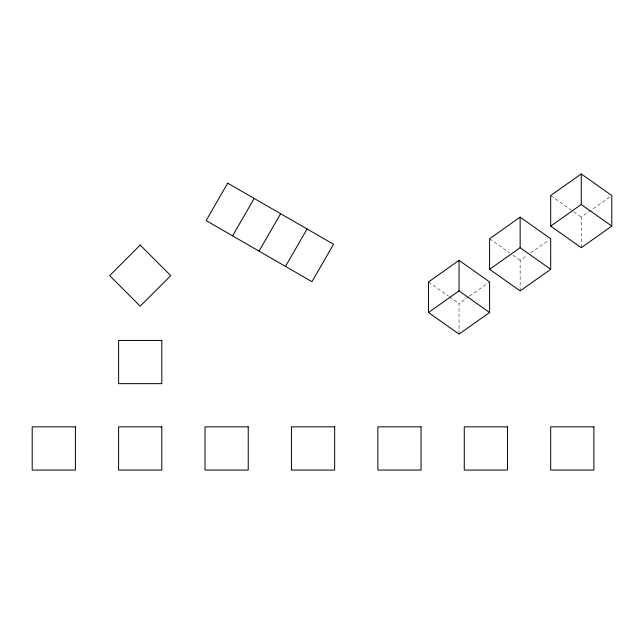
<?xml version="1.0" encoding="UTF-8"?>
<svg xmlns="http://www.w3.org/2000/svg" width="644" height="644" viewBox="0 0 644 644"><rect width="100%" height="100%" fill="white"/><g stroke="black" fill="none" stroke-linecap="round" stroke-linejoin="round"><path stroke-width="0.48" stroke-dasharray="3.22 2.42" d="M459.043 334.115L459.043 303.557L468.687 296.739M469.492 296.168L488.788 282.523M520.143 290.903L520.143 260.353L527.38 255.233M530.6 252.963L549.091 239.89M581.25 247.698L581.25 217.149L610.19 196.678M550.692 195.543L581.25 217.149M489.593 238.747L509.694 252.963M512.906 255.233L520.143 260.353M428.485 281.959L448.586 296.168M449.391 296.739L459.043 303.557"/><path stroke-width="0.97" d="M232.581 235.857L254.179 198.441M259.033 251.128L280.639 213.711M285.493 266.407L307.099 228.99M459.043 260.353L428.485 281.959L428.485 312.509L459.043 334.115L489.593 312.509L489.593 281.959L459.043 260.353L459.043 290.903L489.593 312.509M520.143 217.149L489.593 238.747L489.593 269.305L520.143 290.903L550.692 269.305L550.692 238.747L520.143 217.149L520.143 247.698L550.692 269.305M581.25 173.936L550.692 195.543L550.692 226.092L581.25 247.698L611.8 226.092L611.8 195.543L581.25 173.936L581.25 204.494L611.8 226.092M428.485 312.509L459.043 290.903M489.593 269.305L520.143 247.698M550.692 226.092L581.25 204.494M227.718 183.162L206.12 220.578L311.954 281.686L333.56 244.269L227.718 183.162M140.215 245.074L109.665 275.632L140.215 306.182L170.773 275.632L140.215 245.074M161.821 340.443L118.617 340.443L118.617 383.647L161.821 383.647L161.821 340.443M75.404 426.851L32.2 426.851L32.2 470.064L75.404 470.064L75.404 426.851M161.821 426.851L118.617 426.851L118.617 470.064L161.821 470.064L161.821 426.851M248.23 426.851L205.025 426.851L205.025 470.064L248.23 470.064L248.23 426.851M334.647 426.851L291.442 426.851L291.442 470.064L334.647 470.064L334.647 426.851M421.063 426.851L377.851 426.851L377.851 470.064L421.063 470.064L421.063 426.851M507.472 426.851L464.268 426.851L464.268 470.064L507.472 470.064L507.472 426.851M593.889 426.851L550.684 426.851L550.684 470.064L593.889 470.064L593.889 426.851"/></g></svg>
